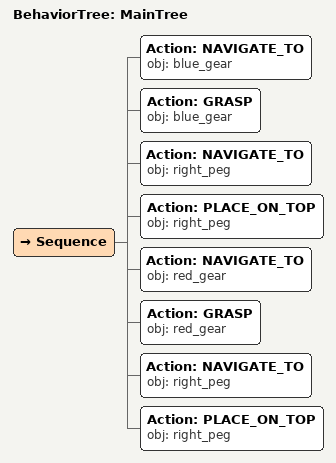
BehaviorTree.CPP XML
<root main_tree_to_execute="MainTree">
  <BehaviorTree ID="MainTree">
    <Sequence>
      <!-- Navigate to blue_gear -->
      <Action ID="NAVIGATE_TO" obj="blue_gear"/>
      <!-- Grasp blue_gear -->
      <Action ID="GRASP" obj="blue_gear"/>
      <!-- Navigate to right_peg -->
      <Action ID="NAVIGATE_TO" obj="right_peg"/>
      <!-- Place on right_peg (insert onto peg) -->
      <Action ID="PLACE_ON_TOP" obj="right_peg"/>
      <!-- Navigate to red_gear -->
      <Action ID="NAVIGATE_TO" obj="red_gear"/>
      <!-- Grasp red_gear -->
      <Action ID="GRASP" obj="red_gear"/>
      <!-- Navigate to right_peg -->
      <Action ID="NAVIGATE_TO" obj="right_peg"/>
      <!-- Place on right_peg (insert onto peg) -->
      <Action ID="PLACE_ON_TOP" obj="right_peg"/>
    </Sequence>
  </BehaviorTree>
</root>
